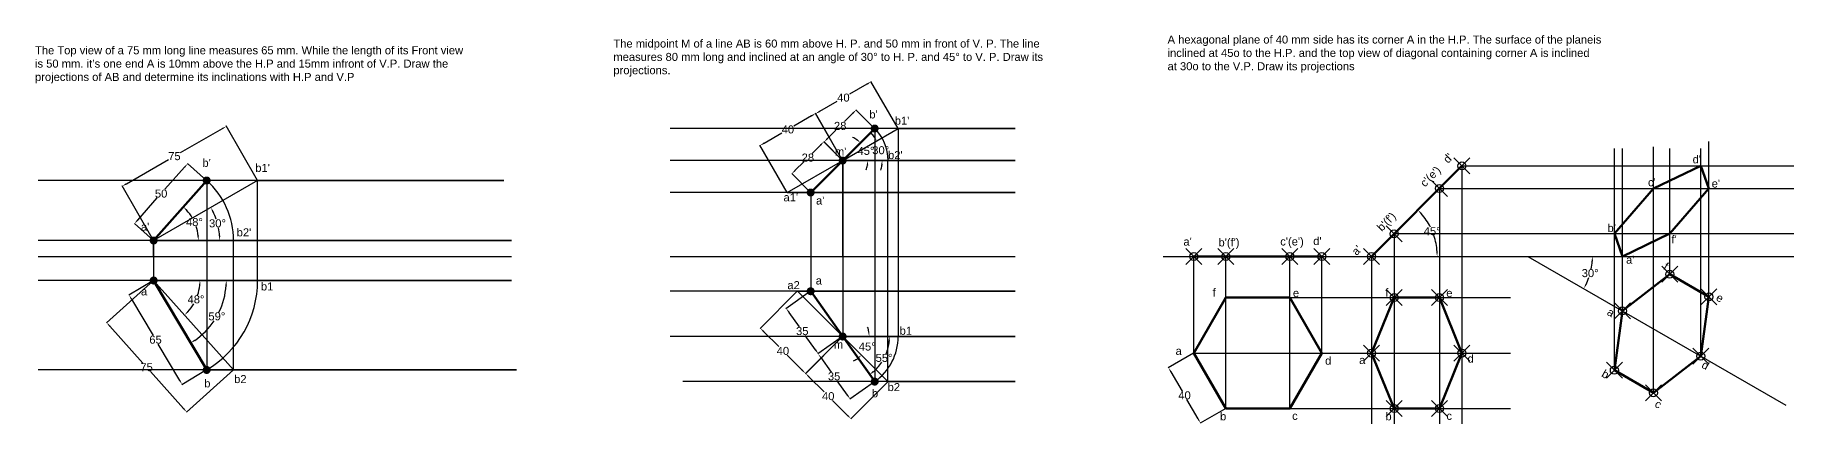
# Model space of a CAD drawing. Header units: millimetres. Extents: x 551 to 5092, y -66 to 254.
# Drawn here: x 3993 to 5092, y -38 to 205 of the extents above; entities that cross this region are included whole.
import ezdxf

# ---------------------------------------------------------------- set-up
doc = ezdxf.new("R2010")
doc.units = ezdxf.units.MM
doc.header["$PDMODE"] = 35
doc.header["$PDSIZE"] = 5
doc.styles.get("Standard").update_dxf_attribs({"font": 'arial.ttf'})
doc.dimstyles.get("Standard").update_dxf_attribs({"dimtxt": 5, "dimasz": 3, "dimexe": 0.18, "dimexo": 0.0625, "dimgap": 0.09, "dimtad": 0, "dimtih": 1, "dimtoh": 1, "dimdec": 0, "dimzin": 0, "dimdsep": 46, "dimtxsty": 'Standard', "dimcen": 0.09, "dimadec": 0, "dimazin": 0, "dimtfac": 1, "dimtdec": 0, "dimtofl": 0, "dimtmove": 0, "dimatfit": 3, "dimfxl": 1, "dimtolj": 1, "dimtzin": 0, "dimarcsym": 0})

# ---------------------------------------------------------------- blocks, each defined once
blk = doc.blocks.new('*D77')
at = {"color": 0, "lineweight": -2, "transparency": 16777216}
for start, end in [(18.8012, 25.7601), (4.1663, 11.1929)]:
    blk.add_arc((4066.9, 76.7), 41.3, start, end, dxfattribs=at)
at = {"color": 0, "transparency": 16777216}
for points in [[(4103.6, 94.4), (4104.5, 94.9), (4102.7, 97.3)], [(4108.6, 79.8), (4107.6, 79.7), (4108.2, 76.7)]]:
    blk.add_solid(points, dxfattribs=at)
at = {"layer": 'Defpoints', "color": 0, "transparency": 16777216}
for p in [(4131.9, 114.2), (4107.5, 83.9), (3994.7, 76.7), (4066.9, 76.7), (4290.4, 76.7)]:
    blk.add_point(p, dxfattribs=at)
at = {"color": 0, "transparency": 16777216, "insert": (4106.8, 87.4), "char_height": 5, "attachment_point": 5}
blk.add_mtext('\\A1;30°', dxfattribs=at)
blk = doc.blocks.new('*D78')
at = {"color": 0, "lineweight": -2, "transparency": 16777216}
for start, end in [(30.3116, 42.3027), (6.1434, 18.4137)]:
    blk.add_arc((4066.9, 76.7), 28, start, end, dxfattribs=at)
at = {"color": 0, "transparency": 16777216}
for points in [[(4087.3, 95.2), (4088, 95.9), (4085.5, 97.7)], [(4095.2, 79.8), (4094.2, 79.7), (4094.9, 76.7)]]:
    blk.add_solid(points, dxfattribs=at)
at = {"layer": 'Defpoints', "color": 0, "transparency": 16777216}
for p in [(4100.1, 114.2), (4093.8, 84.5), (3994.7, 76.7), (4066.9, 76.7), (4290.4, 76.7)]:
    blk.add_point(p, dxfattribs=at)
at = {"color": 0, "transparency": 16777216, "insert": (4092.4, 88.2), "char_height": 5, "attachment_point": 5}
blk.add_mtext('\\A1;48°', dxfattribs=at)
blk = doc.blocks.new('*D79')
at = {"color": 0, "lineweight": -2, "transparency": 16777216}
for start, end in [(341.5128, 354.0688), (317.7415, 330.0395)]:
    blk.add_arc((4066.9, 51.7), 29, start, end, dxfattribs=at)
at = {"color": 0, "transparency": 16777216}
for points in [[(4095.2, 48.8), (4096.2, 48.7), (4095.9, 51.7)], [(4088.7, 31.9), (4088, 32.6), (4086.2, 30.1)]]:
    blk.add_solid(points, dxfattribs=at)
at = {"layer": 'Defpoints', "color": 0, "transparency": 16777216}
for p in [(3994.7, 51.7), (4066.9, 51.7), (4290.4, 51.7), (4091.5, 36.3), (4116.9, -4.2)]:
    blk.add_point(p, dxfattribs=at)
at = {"color": 0, "transparency": 16777216, "insert": (4093.4, 39.9), "char_height": 5, "attachment_point": 5}
blk.add_mtext('\\A1;48°', dxfattribs=at)
blk = doc.blocks.new('*D80')
at = {"color": 0, "lineweight": -2, "transparency": 16777216}
for start, end in [(334.1097, 356.2141), (304.4663, 326.4237)]:
    blk.add_arc((4066.9, 51.7), 45.4, start, end, dxfattribs=at)
at = {"color": 0, "transparency": 16777216}
for points in [[(4111.7, 48.8), (4112.7, 48.7), (4112.3, 51.7)], [(4092.9, 13.9), (4092.3, 14.7), (4090.1, 12.7)]]:
    blk.add_solid(points, dxfattribs=at)
at = {"layer": 'Defpoints', "color": 0, "transparency": 16777216}
for p in [(3994.7, 51.7), (4066.9, 51.7), (4290.4, 51.7), (4101.9, 22.8), (4100.1, -4.2)]:
    blk.add_point(p, dxfattribs=at)
at = {"color": 0, "transparency": 16777216, "insert": (4106.4, 29.3), "char_height": 5, "attachment_point": 5}
blk.add_mtext('\\A1;59°', dxfattribs=at)
blk = doc.blocks.new('*D81')
at = {"color": 0, "lineweight": -2, "transparency": 16777216}
for p, q in [((4086.2, 122.5), (4073.9, 108.7)), ((4100, 114.2), (4088, 124.8)), ((4057, 89.5), (4069.2, 103.4)), ((4066.9, 76.8), (4054.9, 87.4))]:
    blk.add_line(p, q, dxfattribs=at)
at = {"color": 0, "transparency": 16777216}
for points in [[(4085.8, 122.8), (4086.5, 122.1), (4088.2, 124.7)], [(4056.6, 89.9), (4057.4, 89.2), (4055, 87.3)]]:
    blk.add_solid(points, dxfattribs=at)
at = {"layer": 'Defpoints', "color": 0, "transparency": 16777216}
for p in [(4088.2, 124.7), (4100.1, 114.2), (4066.9, 76.7)]:
    blk.add_point(p, dxfattribs=at)
at = {"color": 0, "transparency": 16777216, "insert": (4071.6, 106), "char_height": 5, "attachment_point": 5}
blk.add_mtext('\\A1;50', dxfattribs=at)
blk = doc.blocks.new('*D82')
at = {"color": 0, "lineweight": -2, "transparency": 16777216}
for p, q in [((4109.8, 146.6), (4083.5, 131.5)), ((4131.9, 114.2), (4112.3, 148.3)), ((4050, 112.2), (4076.2, 127.3)), ((4066.9, 76.8), (4047.3, 110.8))]:
    blk.add_line(p, q, dxfattribs=at)
at = {"color": 0, "transparency": 16777216}
for points in [[(4109.5, 147), (4110, 146.2), (4112.4, 148.1)], [(4049.7, 112.6), (4050.2, 111.7), (4047.4, 110.7)]]:
    blk.add_solid(points, dxfattribs=at)
at = {"layer": 'Defpoints', "color": 0, "transparency": 16777216}
for p in [(4112.4, 148.1), (4131.9, 114.2), (4066.9, 76.7)]:
    blk.add_point(p, dxfattribs=at)
at = {"color": 0, "transparency": 16777216, "insert": (4079.9, 129.4), "char_height": 5, "attachment_point": 5}
blk.add_mtext('\\A1;75', dxfattribs=at)
blk = doc.blocks.new('*D83')
at = {"color": 0, "lineweight": -2, "transparency": 16777216}
for p, q in [((4066.9, 51.7), (4037.4, 25.3)), ((4039.5, 23.2), (4060.2, 0.1)), ((4085.5, -28.2), (4064.9, -5.1)), ((4116.9, -4.2), (4087.4, -30.6))]:
    blk.add_line(p, q, dxfattribs=at)
at = {"color": 0, "transparency": 16777216}
for points in [[(4039.9, 23.5), (4039.1, 22.9), (4037.5, 25.5)], [(4085.9, -27.9), (4085.1, -28.5), (4087.5, -30.5)]]:
    blk.add_solid(points, dxfattribs=at)
at = {"layer": 'Defpoints', "color": 0, "transparency": 16777216}
for p in [(4066.9, 51.7), (4116.9, -4.2), (4087.5, -30.5)]:
    blk.add_point(p, dxfattribs=at)
at = {"color": 0, "transparency": 16777216, "insert": (4062.5, -2.5), "char_height": 5, "attachment_point": 5}
blk.add_mtext('\\A1;75', dxfattribs=at)
blk = doc.blocks.new('*D84')
at = {"color": 0, "lineweight": -2, "transparency": 16777216}
for p, q in [((4066.8, 51.7), (4051.4, 42.5)), ((4053.1, 40.1), (4066.6, 17.3)), ((4083.2, -10.7), (4069.7, 12)), ((4100, -4.2), (4084.6, -13.4))]:
    blk.add_line(p, q, dxfattribs=at)
at = {"color": 0, "transparency": 16777216}
for points in [[(4053.5, 40.3), (4052.7, 39.8), (4051.6, 42.6)], [(4083.6, -10.4), (4082.8, -10.9), (4084.7, -13.3)]]:
    blk.add_solid(points, dxfattribs=at)
at = {"layer": 'Defpoints', "color": 0, "transparency": 16777216}
for p in [(4066.9, 51.7), (4100.1, -4.2), (4084.7, -13.3)]:
    blk.add_point(p, dxfattribs=at)
at = {"color": 0, "transparency": 16777216, "insert": (4068.1, 14.7), "char_height": 5, "attachment_point": 5}
blk.add_mtext('\\A1;65', dxfattribs=at)
blk = doc.blocks.new('*D85')
at = {"color": 0, "lineweight": -2, "transparency": 16777216}
for p, q in [((4503.7, 156.2), (4498.4, 151)), ((4517.3, 146.8), (4505.6, 158.4)), ((4487.9, 140.4), (4493.1, 145.7)), ((4497.3, 126.8), (4485.6, 138.4))]:
    blk.add_line(p, q, dxfattribs=at)
at = {"color": 0, "transparency": 16777216}
for points in [[(4503.3, 156.6), (4504, 155.8), (4505.8, 158.3)], [(4487.5, 140.8), (4488.2, 140.1), (4485.8, 138.3)]]:
    blk.add_solid(points, dxfattribs=at)
at = {"layer": 'Defpoints', "color": 0, "transparency": 16777216}
for p in [(4505.8, 158.3), (4517.4, 146.7), (4497.4, 126.7)]:
    blk.add_point(p, dxfattribs=at)
at = {"color": 0, "transparency": 16777216, "insert": (4495.8, 148.3), "char_height": 5, "attachment_point": 5}
blk.add_mtext('\\A1;28', dxfattribs=at)
blk = doc.blocks.new('*D86')
at = {"color": 0, "lineweight": -2, "transparency": 16777216}
for p, q in [((4483.5, 136.3), (4478.3, 131.1)), ((4497.3, 126.8), (4485.5, 138.6)), ((4467.7, 120.6), (4473, 125.8)), ((4477.3, 106.8), (4465.5, 118.6))]:
    blk.add_line(p, q, dxfattribs=at)
at = {"color": 0, "transparency": 16777216}
for points in [[(4483.2, 136.7), (4483.9, 136), (4485.6, 138.5)], [(4467.4, 120.9), (4468.1, 120.2), (4465.6, 118.5)]]:
    blk.add_solid(points, dxfattribs=at)
at = {"layer": 'Defpoints', "color": 0, "transparency": 16777216}
for p in [(4497.4, 126.7), (4465.6, 118.5), (4477.4, 106.7)]:
    blk.add_point(p, dxfattribs=at)
at = {"color": 0, "transparency": 16777216, "insert": (4475.6, 128.5), "char_height": 5, "attachment_point": 5}
blk.add_mtext('\\A1;28', dxfattribs=at)
blk = doc.blocks.new('*D87')
at = {"color": 0, "lineweight": -2, "transparency": 16777216}
for p, q in [((4532, 146.8), (4515, 176.1)), ((4512.5, 174.5), (4501.6, 168.2)), ((4497.3, 126.8), (4480.4, 156.1)), ((4483.1, 157.5), (4494, 163.8))]:
    blk.add_line(p, q, dxfattribs=at)
at = {"color": 0, "transparency": 16777216}
for points in [[(4512.3, 174.9), (4512.8, 174), (4515.1, 176)], [(4482.8, 157.9), (4483.3, 157), (4480.5, 156)]]:
    blk.add_solid(points, dxfattribs=at)
at = {"layer": 'Defpoints', "color": 0, "transparency": 16777216}
for p in [(4515.1, 176), (4532, 146.7), (4497.4, 126.7)]:
    blk.add_point(p, dxfattribs=at)
at = {"color": 0, "transparency": 16777216, "insert": (4497.8, 166), "char_height": 5, "attachment_point": 5}
blk.add_mtext('\\A1;40', dxfattribs=at)
blk = doc.blocks.new('*D88')
at = {"color": 0, "lineweight": -2, "transparency": 16777216}
for p, q in [((4477.8, 154.6), (4466.9, 148.2)), ((4497.3, 126.8), (4480.3, 156.2)), ((4448.4, 137.6), (4459.3, 143.9)), ((4462.7, 106.8), (4445.7, 136.2))]:
    blk.add_line(p, q, dxfattribs=at)
at = {"color": 0, "transparency": 16777216}
for points in [[(4477.6, 155), (4478.1, 154.1), (4480.4, 156.1)], [(4448.1, 138), (4448.6, 137.1), (4445.8, 136.1)]]:
    blk.add_solid(points, dxfattribs=at)
at = {"layer": 'Defpoints', "color": 0, "transparency": 16777216}
for p in [(4445.8, 136.1), (4497.4, 126.7), (4462.7, 106.7)]:
    blk.add_point(p, dxfattribs=at)
at = {"color": 0, "transparency": 16777216, "insert": (4463.1, 146.1), "char_height": 5, "attachment_point": 5}
blk.add_mtext('\\A1;40', dxfattribs=at)
blk = doc.blocks.new('*D89')
at = {"color": 0, "lineweight": -2, "transparency": 16777216}
for p, q in [((4477.3, 45), (4461.9, 34.1)), ((4463.8, 31.8), (4470.2, 22.7)), ((4480.3, 8.4), (4473.9, 17.4)), ((4497.3, 16.7), (4481.9, 5.8))]:
    blk.add_line(p, q, dxfattribs=at)
at = {"color": 0, "transparency": 16777216}
for points in [[(4464.2, 32.1), (4463.4, 31.5), (4462.1, 34.2)], [(4480.8, 8.7), (4479.9, 8.1), (4482.1, 5.9)]]:
    blk.add_solid(points, dxfattribs=at)
at = {"layer": 'Defpoints', "color": 0, "transparency": 16777216}
for p in [(4477.4, 45), (4497.4, 16.7), (4482.1, 5.9)]:
    blk.add_point(p, dxfattribs=at)
at = {"color": 0, "transparency": 16777216, "insert": (4472.1, 20.1), "char_height": 5, "attachment_point": 5}
blk.add_mtext('\\A1;35', dxfattribs=at)
blk = doc.blocks.new('*D90')
at = {"color": 0, "lineweight": -2, "transparency": 16777216}
for p, q in [((4497.3, 16.7), (4481.9, 5.8)), ((4483.8, 3.5), (4490.2, -5.6)), ((4500.3, -19.9), (4493.9, -10.9)), ((4517.3, -11.6), (4501.9, -22.5))]:
    blk.add_line(p, q, dxfattribs=at)
at = {"color": 0, "transparency": 16777216}
for points in [[(4484.2, 3.7), (4483.4, 3.2), (4482, 5.9)], [(4500.7, -19.6), (4499.9, -20.2), (4502, -22.4)]]:
    blk.add_solid(points, dxfattribs=at)
at = {"layer": 'Defpoints', "color": 0, "transparency": 16777216}
for p in [(4497.4, 16.7), (4517.4, -11.5), (4502, -22.4)]:
    blk.add_point(p, dxfattribs=at)
at = {"color": 0, "transparency": 16777216, "insert": (4492, -8.2), "char_height": 5, "attachment_point": 5}
blk.add_mtext('\\A1;35', dxfattribs=at)
blk = doc.blocks.new('*D91')
at = {"color": 0, "lineweight": -2, "transparency": 16777216}
for p, q in [((4469, 45), (4445.8, 21.7)), ((4448, 19.7), (4457.4, 10.4)), ((4497.3, 16.7), (4474.1, -6.6)), ((4472.1, -4.3), (4462.7, 5.1))]:
    blk.add_line(p, q, dxfattribs=at)
at = {"color": 0, "transparency": 16777216}
for points in [[(4448.4, 20.1), (4447.7, 19.4), (4445.9, 21.9)], [(4472.4, -4), (4471.7, -4.7), (4474.2, -6.4)]]:
    blk.add_solid(points, dxfattribs=at)
at = {"layer": 'Defpoints', "color": 0, "transparency": 16777216}
for p in [(4469.1, 45), (4497.4, 16.7), (4474.2, -6.4)]:
    blk.add_point(p, dxfattribs=at)
at = {"color": 0, "transparency": 16777216, "insert": (4460, 7.7), "char_height": 5, "attachment_point": 5}
blk.add_mtext('\\A1;40', dxfattribs=at)
blk = doc.blocks.new('*D92')
at = {"color": 0, "lineweight": -2, "transparency": 16777216}
for p, q in [((4497.3, 16.7), (4474.1, -6.5)), ((4476.3, -8.5), (4485.7, -17.9)), ((4525.6, -11.6), (4502.4, -34.8)), ((4500.4, -32.6), (4491, -23.2))]:
    blk.add_line(p, q, dxfattribs=at)
at = {"color": 0, "transparency": 16777216}
for points in [[(4476.7, -8.2), (4476, -8.9), (4474.2, -6.4)], [(4500.7, -32.2), (4500, -32.9), (4502.5, -34.7)]]:
    blk.add_solid(points, dxfattribs=at)
at = {"layer": 'Defpoints', "color": 0, "transparency": 16777216}
for p in [(4497.4, 16.7), (4525.6, -11.5), (4502.5, -34.7)]:
    blk.add_point(p, dxfattribs=at)
at = {"color": 0, "transparency": 16777216, "insert": (4488.3, -20.6), "char_height": 5, "attachment_point": 5}
blk.add_mtext('\\A1;40', dxfattribs=at)
blk = doc.blocks.new('*D93')
at = {"color": 0, "lineweight": -2, "transparency": 16777216}
for start, end in [(36.9928, 43.9856), (346.0144, 353.0072)]:
    blk.add_arc((4497.4, 126.7), 24.6, start, end, dxfattribs=at)
at = {"color": 0, "transparency": 16777216}
for points in [[(4517.4, 141.8), (4516.6, 141.3), (4518.7, 139)], [(4521.3, 123.8), (4522.3, 123.7), (4522, 126.7)]]:
    blk.add_solid(points, dxfattribs=at)
at = {"layer": 'Defpoints', "color": 0, "transparency": 16777216}
for p in [(4532, 146.7), (4389.5, 126.7), (4497.4, 126.7), (4521.6, 131), (4605.2, 126.7)]:
    blk.add_point(p, dxfattribs=at)
at = {"color": 0, "transparency": 16777216, "insert": (4521.1, 133.1), "char_height": 5, "attachment_point": 5}
blk.add_mtext('\\A1;30°', dxfattribs=at)
blk = doc.blocks.new('*D94')
at = {"color": 0, "lineweight": -2, "transparency": 16777216}
for start, end in [(55.9661, 66.9322), (338.0678, 349.0339)]:
    blk.add_arc((4497.4, 126.7), 15.7, start, end, dxfattribs=at)
at = {"color": 0, "transparency": 16777216}
for points in [[(4506.5, 140.1), (4505.8, 139.4), (4508.5, 137.8)], [(4512.3, 123.8), (4513.3, 123.7), (4513.1, 126.7)]]:
    blk.add_solid(points, dxfattribs=at)
at = {"layer": 'Defpoints', "color": 0, "transparency": 16777216}
for p in [(4517.4, 146.7), (4389.5, 126.7), (4497.4, 126.7), (4512.5, 130.8), (4605.2, 126.7)]:
    blk.add_point(p, dxfattribs=at)
at = {"color": 0, "transparency": 16777216, "insert": (4511.9, 132.7), "char_height": 5, "attachment_point": 5}
blk.add_mtext('\\A1;45°', dxfattribs=at)
blk = doc.blocks.new('*D95')
at = {"color": 0, "lineweight": -2, "transparency": 16777216}
for start, end in [(10.3907, 20.7813), (294.2187, 304.6093)]:
    blk.add_arc((4497.4, 16.7), 16.6, start, end, dxfattribs=at)
at = {"color": 0, "transparency": 16777216}
for points in [[(4514.1, 19.8), (4513.2, 19.7), (4513.9, 16.7)], [(4506.4, 3.5), (4507.1, 2.7), (4509.1, 5)]]:
    blk.add_solid(points, dxfattribs=at)
at = {"layer": 'Defpoints', "color": 0, "transparency": 16777216}
for p in [(4389.5, 16.7), (4497.4, 16.7), (4605.2, 16.7), (4511.7, 8.5), (4525.6, -11.5)]:
    blk.add_point(p, dxfattribs=at)
at = {"color": 0, "transparency": 16777216, "insert": (4512.7, 10.4), "char_height": 5, "attachment_point": 5}
blk.add_mtext('\\A1;45°', dxfattribs=at)
blk = doc.blocks.new('*D96')
at = {"color": 0, "lineweight": -2, "transparency": 16777216}
for start, end in [(338.3219, 354.1011), (311.1633, 326.6323)]:
    blk.add_arc((4497.4, 16.7), 29.2, start, end, dxfattribs=at)
at = {"color": 0, "transparency": 16777216}
for points in [[(4525.9, 13.8), (4526.9, 13.7), (4526.5, 16.7)], [(4516.9, -5.6), (4516.2, -4.8), (4514.2, -7.1)]]:
    blk.add_solid(points, dxfattribs=at)
at = {"layer": 'Defpoints', "color": 0, "transparency": 16777216}
for p in [(4389.5, 16.7), (4497.4, 16.7), (4605.2, 16.7), (4520.8, -0.6), (4517.4, -11.5)]:
    blk.add_point(p, dxfattribs=at)
at = {"color": 0, "transparency": 16777216, "insert": (4523.2, 3.3), "char_height": 5, "attachment_point": 5}
blk.add_mtext('\\A1;55°', dxfattribs=at)
blk = doc.blocks.new('*D97')
at = {"color": 0, "lineweight": -2, "transparency": 16777216}
for start, end in [(26.5368, 40.8146), (4.1854, 18.5779)]:
    blk.add_arc((4827.7, 66.7), 41.1, start, end, dxfattribs=at)
at = {"color": 0, "transparency": 16777216}
for points in [[(4858.4, 93.2), (4859.1, 93.9), (4856.7, 95.8)], [(4869.1, 69.8), (4868.1, 69.7), (4868.7, 66.7)]]:
    blk.add_solid(points, dxfattribs=at)
at = {"layer": 'Defpoints', "color": 0, "transparency": 16777216}
for p in [(4884.2, 123.3), (4867.3, 77.4), (4697.6, 66.7), (4827.7, 66.7), (5091.5, 66.7)]:
    blk.add_point(p, dxfattribs=at)
at = {"color": 0, "transparency": 16777216, "insert": (4865.6, 82.5), "char_height": 5, "attachment_point": 5}
blk.add_mtext('\\A1;45°', dxfattribs=at)
blk = doc.blocks.new('*D98')
at = {"color": 0, "lineweight": -2, "transparency": 16777216}
for start, end in [(348.8653, 355.7286), (334.2714, 341.0634)]:
    blk.add_arc((4925.4, 66.7), 40.3, start, end, dxfattribs=at)
at = {"color": 0, "transparency": 16777216}
for points in [[(4965.1, 63.8), (4966.1, 63.7), (4965.7, 66.7)], [(4962.1, 49), (4961.3, 49.5), (4960.3, 46.6)]]:
    blk.add_solid(points, dxfattribs=at)
at = {"layer": 'Defpoints', "color": 0, "transparency": 16777216}
for p in [(4697.6, 66.7), (4925.4, 66.7), (5091.5, 66.7), (4963.3, 53), (5086.5, -26.3)]:
    blk.add_point(p, dxfattribs=at)
at = {"color": 0, "transparency": 16777216, "insert": (4964.3, 56.3), "char_height": 5, "attachment_point": 5}
blk.add_mtext('\\A1;30°', dxfattribs=at)
blk = doc.blocks.new('*D99')
at = {"color": 0, "lineweight": -2, "transparency": 16777216}
for p, q in [((4716.6, 6.3), (4700.7, -2.9)), ((4702.4, -5.4), (4709.4, -17.4)), ((4719.4, -34.8), (4712.4, -22.7)), ((4736.6, -28.3), (4720.7, -37.5))]:
    blk.add_line(p, q, dxfattribs=at)
at = {"color": 0, "transparency": 16777216}
for points in [[(4702.8, -5.1), (4702, -5.6), (4700.9, -2.8)], [(4719.8, -34.6), (4719, -35.1), (4720.9, -37.4)]]:
    blk.add_solid(points, dxfattribs=at)
at = {"layer": 'Defpoints', "color": 0, "transparency": 16777216}
for p in [(4716.7, 6.3), (4736.7, -28.3), (4720.9, -37.4)]:
    blk.add_point(p, dxfattribs=at)
at = {"color": 0, "transparency": 16777216, "insert": (4710.9, -20.1), "char_height": 5, "attachment_point": 5}
blk.add_mtext('\\A1;40', dxfattribs=at)

msp = doc.modelspace()

# ---------------------------------------------------------------- linework, layer by layer
for p, q in [((4605.2, 146.7), (4389.5, 146.7)), ((4497.4, 126.7), (4532, 146.7)), ((4517.4, 146.7), (4517.4, -11.5)), ((4532, 146.7), (4605.2, 146.7)), ((4532, 146.7), (4532, 16.7)), ((4979.4, -4.4), (4979.4, 134.3)), ((4984.4, 32.7), (4984.4, 134.3)), ((5003.8, -18.5), (5003.8, 135.2)), ((5014, 55.6), (5014, 134.3)), ((5033.4, 4.4), (5033.4, 134.3)), ((5038.5, 41.5), (5038.5, 138.6)), ((4605.2, 126.7), (4389.5, 126.7)), ((4462.7, 106.7), (4497.4, 126.7)), ((4497.4, 66.7), (4497.4, 126.7)), ((4497.4, 126.7), (4497.4, 16.7)), ((4497.4, 126.7), (4605.2, 126.7)), ((4525.6, -11.5), (4525.6, 126.7)), ((4884.2, 123.3), (4884.2, -37.9)), ((4884.2, 123.3), (5091.5, 123.3)), ((4285.7, 114.2), (3994.7, 114.2)), ((4131.9, 114.2), (4066.9, 76.7)), ((4100.1, 114.2), (4100.1, -4.2)), ((4131.9, 51.7), (4131.9, 114.2)), ((4131.9, 114.2), (4285.7, 114.2)), ((4605.2, 106.7), (4389.5, 106.7)), ((4462.7, 106.7), (4605.2, 106.7)), ((4477.4, 106.7), (4477.4, 45)), ((4870.1, 109.2), (4870.1, -37.9)), ((4870.1, 109.2), (5091.5, 109.2)), ((4841.9, 81), (4841.9, -37.9)), ((4841.9, 81), (5091.5, 81)), ((4290.4, 76.7), (3994.7, 76.7)), ((3994.7, 66.7), (4290.4, 66.7)), ((4066.9, 66.7), (4066.9, 76.7)), ((4066.9, 76.7), (4066.9, 51.7)), ((4066.9, 76.7), (4290.4, 76.7)), ((4116.9, -4.2), (4116.9, 76.7)), ((4389.5, 66.7), (4605.2, 66.7)), ((4697.6, 66.7), (5091.5, 66.7)), ((4716.7, 6.3), (4716.7, 66.7)), ((4736.7, -28.3), (4736.7, 66.7)), ((4776.7, -28.3), (4776.7, 66.7)), ((4796.7, 6.3), (4796.7, 66.7)), ((4827.7, 66.7), (4827.7, -37.9)), ((4925.4, 66.7), (5086.5, -26.3)), ((4290.4, 51.7), (3994.7, 51.7)), ((4066.9, 51.7), (4290.4, 51.7)), ((4066.9, 51.7), (4116.9, -4.2)), ((4605.2, 45), (4389.5, 45)), ((4469.1, 45), (4497.4, 16.7)), ((4469.1, 45), (4605.2, 45)), ((4736.7, 41), (4914.6, 41)), ((4605.2, 16.7), (4389.5, 16.7)), ((4497.4, 16.7), (4605.2, 16.7)), ((4497.4, 16.7), (4525.6, -11.5)), ((4716.7, 6.3), (4914.6, 6.3)), ((4293.5, -4.2), (3994.7, -4.2)), ((4100.1, -4.2), (4293.5, -4.2)), ((4605.2, -11.5), (4397.4, -11.5)), ((4525.6, -11.5), (4605.2, -11.5)), ((4736.7, -28.3), (4914.6, -28.3))]:
    msp.add_line(p, q)
at = {"lineweight": 53}
for p, q in [((4517.4, 146.7), (4497.4, 126.7)), ((4497.4, 126.7), (4477.4, 106.7)), ((4884.2, 123.3), (4827.7, 66.7)), ((4066.9, 76.7), (4100.1, 114.2)), ((4796.7, 66.7), (4716.7, 66.7)), ((4100.1, -4.2), (4066.9, 51.7)), ((4497.4, 16.7), (4477.4, 45)), ((4517.4, -11.5), (4497.4, 16.7))]:
    msp.add_line(p, q, dxfattribs=at)
at = {"const_width": 2.5}
for points in [[(4516.1, 146.7, 1), (4518.6, 146.7, 1)], [(4496.1, 126.7, 1), (4498.6, 126.7, 1)], [(4098.8, 114.2, 1), (4101.3, 114.2, 1)], [(4476.1, 106.7, 1), (4478.6, 106.7, 1)], [(4065.7, 76.7, 1), (4068.2, 76.7, 1)], [(4065.7, 51.7, 1), (4068.2, 51.7, 1)], [(4476.1, 45, 1), (4478.6, 45, 1)], [(4496.1, 16.7, 1), (4498.6, 16.7, 1)], [(4098.8, -4.2, 1), (4101.3, -4.2, 1)], [(4516.1, -11.5, 1), (4518.6, -11.5, 1)]]:
    msp.add_lwpolyline(points, format="xyb", close=True, dxfattribs=at)
at = {"lineweight": 53}
for points in [[(4984.4, 66.7), (4979.4, 81), (5003.8, 109.2), (5033.4, 123.3), (5038.5, 109.2), (5014, 81), (4984.4, 66.7)], [(4984.4, 32.7), (5014, 55.6), (5038.5, 41.5), (5033.4, 4.4), (5003.8, -18.5), (4979.4, -4.4), (4984.4, 32.7)], [(4827.7, 6.3), (4841.9, 41), (4870.1, 41), (4884.2, 6.3), (4870.1, -28.3), (4841.9, -28.3), (4827.7, 6.3)]]:
    msp.add_lwpolyline(points, dxfattribs=at)
msp.add_lwpolyline([(4716.7, 6.3), (4736.7, -28.3), (4776.7, -28.3), (4796.7, 6.3), (4776.7, 41), (4736.7, 41)], close=True, dxfattribs=at)
for centre, radius, start, end in [((4497.4, 126.7), 28.3, 360, 45), ((4066.9, 76.7), 50, 0, 48.4461), ((4066.9, 51.7), 65, 300.6805, 360), ((4497.4, 16.7), 34.6, 305.2644, 0)]:
    msp.add_arc(centre, radius, start, end)
for p in [(4884.2, 123.3), (4870.1, 109.2), (4841.8, 80.9), (4716.7, 66.7), (4736.7, 66.7), (4776.7, 66.7), (4796.7, 66.7), (4827.7, 66.7), (5014, 55.6), (4841.9, 41), (4870.1, 41), (5038.5, 41.5), (4984.4, 32.7), (4827.7, 6.3), (4884.2, 6.3), (5033.4, 4.4), (4979.4, -4.4), (5003.8, -18.5), (4841.9, -28.3), (4870.1, -28.3)]:
    msp.add_point(p)

# ---------------------------------------------------------------- texts
at = {"char_height": 5, "attachment_point": 1}
for s, width, heights, insert in [('The Top view of a 75 mm long line measures 65 mm. While the length of its Front view \\Pis 50 mm. it’s one end A is 10mm above the H.P and 15mm infront of V.P. Draw the \\Pprojections of AB and determine its inclinations with H.P and V.P', 359.146, [0], (3992.8, 198.1)), ('The midpoint M of a line AB is 60 mm above H. P. and 50 mm in front of V. P. The line \\Pmeasures 80 mm long and inclined at an angle of 30° to H. P. and 45° to V. P. Draw its \\Pprojections.', 288.909, [0], (4354.1, 202.3)), ('A hexagonal plane of 40 mm side has its corner A in the H.P. The surface of the planeis\\Pinclined at 45o to the H.P. and the top view of diagonal containing corner A is inclined\\Pat 30o to the V.P. Draw its projections', 361.305, [0], (4700.3, 204.8)), ("b'", 12.703, [0], (4514, 158)), ("b1'", 12.575, [0], (4529.9, 154.1)), ("m'", 6.996, [0], (4492.5, 134.8)), ("b2'", 6.325, [0], (4525.7, 132.6)), ("b'", 13.889, [0], (4097.4, 127.7)), ("b1'", 8.541, [0], (4130.4, 124.6)), ("d'", 14.23, [0], (5028.3, 129.9)), ("c'", 12.913, [0], (5000.4, 115.6)), ("e'", 9.342, [0], (5040.2, 114.8)), ("a1'", 9.419, [0], (4460.4, 106.2)), ("a'", 12.368, [0], (4480.7, 104.2)), ("a'", 9.906, [0], (4059, 87.8)), ("b2'", 9.751, [0], (4118.8, 84.3)), ("a'", 17.972, [0], (4710.2, 78.5)), ("b'(f')", 12.039, [0], (4732.1, 78)), ("c'(e')", 13.539, [6.56], (4770.7, 78.6)), ("d'", 12.935, [0], (4791.3, 78.9)), ("b' ", 11.118, [0], (4975.1, 87)), ("f'", 7.021, [0], (5015.1, 79.9)), ("a'", 9.19, [0], (4986.7, 67.2)), ('a', 11.249, [0], (4059, 47.4)), ('b1', 11.057, [0], (4133.9, 50.5)), ('a2', 13.43, [0], (4462.8, 51.3)), ('a', 10.073, [0], (4480.5, 54.2)), ('f', 7.021, [0], (4728.4, 46.7)), ('e', 9.342, [0], (4778.6, 46.4)), ('f', 7.021, [0], (4836.3, 46.7)), ('e', 9.342, [0], (4874.4, 46.4)), ('b1', 10.97, [0], (4532.9, 22.8)), ('m', 4.412, [0], (4491.8, 14.2)), ('a', 9.19, [0], (4705.3, 10.2)), ('d', 14.23, [0], (4798.7, 4.1)), ('a', 9.19, [0], (4820, 4.5)), ('d', 14.23, [0], (4887.7, 5.4)), ('b', 15.073, [0], (4098.5, -10.1)), ('b2', 12.836, [0], (4117.2, -7.4)), ('b', 9.435, [0], (4515.6, -16.3)), ('b2', 8.043, [0], (4525.4, -12.4)), ('b ', 11.118, [0], (4733.1, -30.7)), ('c', 12.913, [0], (4778.1, -30.4)), ('b ', 11.118, [0], (4836.4, -30.7)), ('c', 12.913, [0], (4874.5, -30.4))]:
    msp.add_mtext_dynamic_manual_height_columns(s, width=width, gutter_width=25, heights=heights, dxfattribs=dict(at, insert=insert))
for s, width, heights, insert, rotation in [("c'(e')", 13.539, [6.56], (4857.5, 113.3), 45), ("d'", 12.935, [0], (4871.9, 128.1), 45), ("b'(f')", 12.039, [0], (4830.6, 85.6), 45), ("a'", 17.972, [0], (4814.8, 70.5), 45), ('f', 7.021, [0], (5012.1, 63.3), 330), ('a', 9.19, [0], (4976.8, 34.9), 330), ('e', 9.342, [0], (5044.9, 44), 330), ('d', 14.23, [0], (5035.9, 1.9), 330), ('b ', 11.118, [0], (4973.4, -3.7), 330), ('c', 12.913, [0], (5006.6, -22.5), 330)]:
    msp.add_mtext_dynamic_manual_height_columns(s, width=width, gutter_width=25, heights=heights, dxfattribs=dict(at, insert=insert, rotation=rotation))

# ---------------------------------------------------------------- dimensions: what is measured, and where the dimension line sits
for p1, p2, distance, picture, middle in [((4497.4, 126.7), (4532, 146.7), 33.8, '*D87', (4497.8, 166)), ((4497.4, 126.7), (4462.7, 106.7), -33.9, '*D88', (4463.1, 146.1)), ((4497.4, 126.7), (4517.4, 146.7), 16.4, '*D85', (4495.8, 148.3)), ((4066.9, 76.7), (4131.9, 114.2), 39.2, '*D82', (4079.9, 129.4)), ((4497.4, 126.7), (4477.4, 106.7), -16.6, '*D86', (4475.6, 128.5)), ((4066.9, 76.7), (4100.1, 114.2), 15.9, '*D81', (4071.6, 106)), ((4066.9, 51.7), (4116.9, -4.2), -39.4, '*D83', (4062.5, -2.5)), ((4066.9, 51.7), (4100.1, -4.2), -17.8, '*D84', (4068.1, 14.7)), ((4469.1, 45), (4497.4, 16.7), -32.8, '*D91', (4460, 7.7)), ((4477.4, 45), (4497.4, 16.7), -18.7, '*D89', (4472.1, 20.1)), ((4497.4, 16.7), (4525.6, -11.5), -32.7, '*D92', (4488.3, -20.6)), ((4497.4, 16.7), (4517.4, -11.5), -18.8, '*D90', (4492, -8.2)), ((4716.7, 6.3), (4736.7, -28.3), -18.2, '*D99', (4710.9, -20.1))]:
    dim = msp.add_aligned_dim(p1=p1, p2=p2, distance=distance, dimstyle='Standard')
    dim.commit()
    dim.dimension.update_dxf_attribs({"geometry": picture, "text_midpoint": middle})
for base, line1, line2, picture, middle in [((4521.6, 131), ((4605.2, 126.7), (4389.5, 126.7)), ((4497.4, 126.7), (4532, 146.7)), '*D93', (4521.1, 133.1)), ((4512.5, 130.8), ((4605.2, 126.7), (4389.5, 126.7)), ((4517.4, 146.7), (4497.4, 126.7)), '*D94', (4511.9, 132.7)), ((4867.3, 77.4), ((4884.2, 123.3), (4827.7, 66.7)), ((4697.6, 66.7), (5091.5, 66.7)), '*D97', (4865.6, 82.5)), ((4107.5, 83.9), ((4131.9, 114.2), (4066.9, 76.7)), ((4290.4, 76.7), (3994.7, 76.7)), '*D77', (4106.8, 87.4)), ((4093.8, 84.5), ((4290.4, 76.7), (3994.7, 76.7)), ((4066.9, 76.7), (4100.1, 114.2)), '*D78', (4092.4, 88.2)), ((4963.3, 53), ((4697.6, 66.7), (5091.5, 66.7)), ((4925.4, 66.7), (5086.5, -26.3)), '*D98', (4964.3, 56.3)), ((4091.5, 36.3), ((4290.4, 51.7), (3994.7, 51.7)), ((4066.9, 51.7), (4116.9, -4.2)), '*D79', (4093.4, 39.9)), ((4101.9, 22.8), ((4290.4, 51.7), (3994.7, 51.7)), ((4100.1, -4.2), (4066.9, 51.7)), '*D80', (4106.4, 29.3)), ((4511.7, 8.5), ((4605.2, 16.7), (4389.5, 16.7)), ((4497.4, 16.7), (4525.6, -11.5)), '*D95', (4512.7, 10.4)), ((4520.8, -0.6), ((4605.2, 16.7), (4389.5, 16.7)), ((4517.4, -11.5), (4497.4, 16.7)), '*D96', (4523.2, 3.3))]:
    dim = msp.add_angular_dim_2l(base=base, line1=line1, line2=line2, dimstyle='Standard')
    dim.commit()
    dim.dimension.update_dxf_attribs({"geometry": picture, "text_midpoint": middle})

doc.saveas('drawing.dxf')
